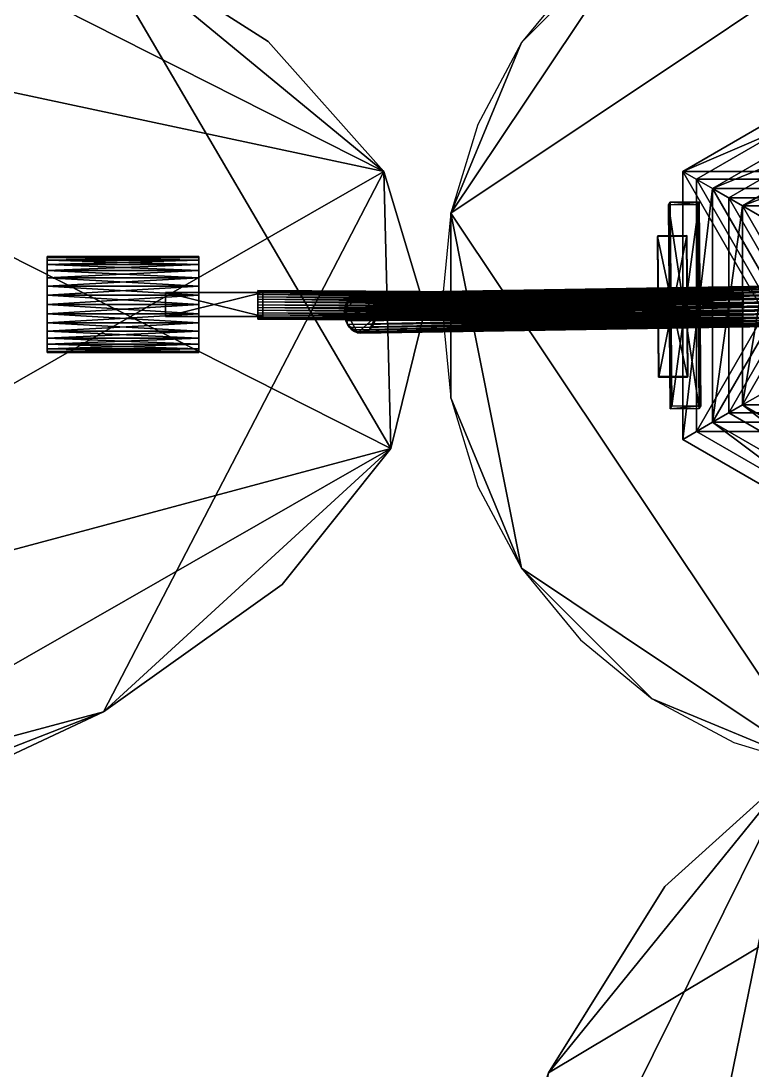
# Model space of a CAD drawing. Extents: x -2.81 to 2.84, y -2.77 to 2.75.
# Drawn here: x -0.567 to -0.103, y -0.486 to 0.18 of the extents above; entities that cross this region are included whole.
import ezdxf

# ---------------------------------------------------------------- set-up
doc = ezdxf.new("R2010")
doc.units = 0
doc.header["$MEASUREMENT"] = 0

msp = doc.modelspace()

# ---------------------------------------------------------------- linework, layer by layer
for points in [[(-1.792555, -0.481945, 10.429841), (-0.332294, -0.090681, 10.429841), (-1.327702, 0.413019, 10.429841)], [(-0.332294, -0.090681, 10.429841), (-0.527568, 0.242202, 10.429841), (-1.327702, 0.413019, 10.429841)], [(-1.815266, 0.40047, 10.379841), (-0.875522, 0.357443, 10.379841), (-0.336811, 0.084842, 10.379841)], [(-1.815266, 0.40047, 10.379841), (-0.336811, 0.084842, 10.379841), (-1.30499, -0.469396, 10.379841)], [(-0.875522, 0.357443, 10.379841), (-0.527568, 0.242202, 10.379841), (-0.336811, 0.084842, 10.379841)], [(0.058527, 0.294238, 11.383467), (-0.166671, 0.249443, 11.383467), (-0.294236, 0.058529, 11.383467)], [(0.058527, 0.294238, 11.383467), (-0.294236, 0.058529, 11.383467), (-0.058527, -0.294234, 11.383467)], [(-0.166671, 0.249443, 11.383467), (-0.249441, 0.166673, 11.383467), (-0.294236, 0.058529, 11.383467)], [(-0.166671, 0.249443, 11.383467), (-0.212132, 0.212134, 11.383467), (-0.249441, 0.166673, 11.383467)], [(-0.527568, 0.242202, 10.379841), (-0.410092, 0.167401, 10.379841), (-0.336811, 0.084842, 10.379841)], [(-0.336811, 0.084842, 10.429841), (-0.410092, 0.167401, 10.429841), (-0.527568, 0.242202, 10.429841)], [(-0.332294, -0.090681, 10.429841), (-0.336811, 0.084842, 10.429841), (-0.527568, 0.242202, 10.429841)], [(-0.410092, 0.167401, 10.379841), (-0.527568, 0.242202, 10.379841), (-0.527568, 0.242202, 10.429841)], [(-0.410092, 0.167401, 10.379841), (-0.527568, 0.242202, 10.429841), (-0.410092, 0.167401, 10.429841)], [(-0.336811, 0.084842, 10.379841), (-0.410092, 0.167401, 10.379841), (-0.410092, 0.167401, 10.429841)], [(-0.336811, 0.084842, 10.379841), (-0.410092, 0.167401, 10.429841), (-0.336811, 0.084842, 10.429841)], [(-0.249441, 0.166673, 11.383467), (-0.277164, 0.114807, 11.383467), (-0.294236, 0.058529, 11.383467)], [(-0.147224, 0.085, -0.71797), (0, 0.148125, 2.28203), (0, 0.17, -0.71797)], [(-0.147224, 0.085, -0.71797), (0, 0.17, -0.71797), (0.147224, 0.085, -0.71797)], [(0, 0.159975, 3.84203), (-0.138542, 0.079988, 3.84203), (-0.138542, -0.079988, 3.84203)], [(0, 0.159975, 3.84203), (-0.138542, -0.079988, 3.84203), (0.138542, -0.079988, 3.84203)], [(-0.138542, 0.079988, 3.72203), (-0.138542, 0.079988, 3.84203), (0, 0.159975, 3.84203)], [(-0.138542, 0.079988, 3.72203), (0, 0.159975, 3.84203), (0, 0.159975, 3.72203)], [(-0.138542, 0.079988, 3.72203), (0, 0.159975, 3.72203), (0.138542, 0.079988, 3.72203)], [(-0.147224, 0.085, -0.71797), (-0.12828, 0.074063, 2.28203), (0, 0.148125, 2.28203)], [(0, 0.148125, 2.28203), (-0.12828, 0.074063, 2.28203), (-0.12828, -0.074063, 2.28203)], [(0, 0.148125, 2.28203), (-0.12828, -0.074063, 2.28203), (0.12828, -0.074063, 2.28203)], [(-0.12828, 0.074062, 2.28203), (0, 0.12625, 5.28203), (0, 0.148125, 2.28203)], [(-0.12828, 0.074062, 2.28203), (0, 0.148125, 2.28203), (0.12828, 0.074062, 2.28203)], [(0, 0.136352, 6.84203), (-0.118083, 0.068177, 6.84203), (-0.118083, -0.068173, 6.84203)], [(0, 0.136352, 6.84203), (-0.118083, -0.068173, 6.84203), (0.118083, -0.068173, 6.84203)], [(-0.118083, 0.068177, 6.72203), (-0.118083, 0.068177, 6.84203), (0, 0.136352, 6.84203)], [(-0.118083, 0.068177, 6.72203), (0, 0.136352, 6.84203), (0, 0.136352, 6.72203)], [(-0.118083, 0.068177, 6.72203), (0, 0.136352, 6.72203), (0.118083, 0.068177, 6.72203)], [(-0.12828, 0.074062, 2.28203), (-0.109336, 0.063125, 5.28203), (0, 0.12625, 5.28203)], [(0, 0.12625, 5.28203), (-0.109336, 0.063125, 5.28203), (-0.109336, -0.063125, 5.28203)], [(0, 0.12625, 5.28203), (-0.109336, -0.063125, 5.28203), (0.109336, -0.063125, 5.28203)], [(-0.109336, 0.063125, 5.28203), (0, 0.104377, 8.28203), (0, 0.12625, 5.28203)], [(-0.109336, 0.063125, 5.28203), (0, 0.12625, 5.28203), (0.109336, 0.063125, 5.28203)], [(-0.109336, 0.063125, 5.28203), (-0.090391, 0.05219, 8.28203), (0, 0.104377, 8.28203)], [(-0.336811, 0.084842, 10.379841), (-0.514703, -0.257645, 10.379841), (-1.30499, -0.469396, 10.379841)], [(-0.336811, 0.084842, 10.379841), (-0.332294, -0.090681, 10.379841), (-0.514703, -0.257645, 10.379841)], [(-0.336811, 0.084842, 10.379841), (-0.310542, -0.002301, 10.379841), (-0.332294, -0.090681, 10.379841)], [(-0.332294, -0.090681, 10.429841), (-0.310542, -0.002301, 10.429841), (-0.336811, 0.084842, 10.429841)], [(-0.310542, -0.002301, 10.379841), (-0.336811, 0.084842, 10.379841), (-0.336811, 0.084842, 10.429841)], [(-0.310542, -0.002301, 10.379841), (-0.336811, 0.084842, 10.429841), (-0.310542, -0.002301, 10.429841)], [(-0.147224, -0.085, -0.71797), (-0.12828, 0.074063, 2.28203), (-0.147224, 0.085, -0.71797)], [(0, -0.17, -0.71797), (-0.147224, -0.085, -0.71797), (-0.147224, 0.085, -0.71797)], [(0.147224, 0.085, -0.71797), (0, -0.17, -0.71797), (-0.147224, 0.085, -0.71797)], [(-0.138542, -0.079988, 3.72203), (-0.138542, -0.079988, 3.84203), (-0.138542, 0.079988, 3.84203)], [(-0.138542, -0.079988, 3.72203), (-0.138542, 0.079988, 3.84203), (-0.138542, 0.079988, 3.72203)], [(0, -0.159975, 3.72203), (-0.138542, -0.079988, 3.72203), (-0.138542, 0.079988, 3.72203)], [(0.138542, 0.079988, 3.72203), (0, -0.159975, 3.72203), (-0.138542, 0.079988, 3.72203)], [(-0.147224, -0.085, -0.71797), (-0.12828, -0.074063, 2.28203), (-0.12828, 0.074063, 2.28203)], [(-0.12828, -0.074062, 2.28203), (-0.109336, 0.063125, 5.28203), (-0.12828, 0.074062, 2.28203)], [(0, -0.148125, 2.28203), (-0.12828, -0.074062, 2.28203), (-0.12828, 0.074062, 2.28203)], [(0.12828, 0.074062, 2.28203), (0, -0.148125, 2.28203), (-0.12828, 0.074062, 2.28203)], [(-0.118083, -0.068173, 6.72203), (-0.118083, -0.068173, 6.84203), (-0.118083, 0.068177, 6.84203)], [(-0.118083, -0.068173, 6.72203), (-0.118083, 0.068177, 6.84203), (-0.118083, 0.068177, 6.72203)], [(0, -0.136348, 6.72203), (-0.118083, -0.068173, 6.72203), (-0.118083, 0.068177, 6.72203)], [(0.118083, 0.068177, 6.72203), (0, -0.136348, 6.72203), (-0.118083, 0.068177, 6.72203)], [(-0.155201, -0.065503, 0.351532), (-0.155187, 0.065366, 0.501897), (-0.156172, 0.063766, 0.350175)], [(-0.155187, 0.065366, 0.501897), (-0.137779, 0.063903, 0.350054), (-0.156172, 0.063766, 0.350175)], [(-0.136808, -0.065366, 0.351411), (-0.156172, 0.063766, 0.350175), (-0.137779, 0.063903, 0.350054)], [(-0.136808, -0.065366, 0.351411), (-0.155201, -0.065503, 0.351532), (-0.156172, 0.063766, 0.350175)], [(-0.155201, -0.065503, 0.351532), (-0.154216, -0.063903, 0.503254), (-0.155187, 0.065366, 0.501897)], [(-0.154216, -0.063903, 0.503254), (-0.136794, 0.065503, 0.501776), (-0.155187, 0.065366, 0.501897)], [(-0.155187, 0.065366, 0.501897), (-0.136794, 0.065503, 0.501776), (-0.137779, 0.063903, 0.350054)], [(-0.154216, -0.063903, 0.503254), (-0.135823, -0.063766, 0.503133), (-0.136794, 0.065503, 0.501776)], [(-0.135823, -0.063766, 0.503133), (-0.137779, 0.063903, 0.350054), (-0.136794, 0.065503, 0.501776)], [(-0.135823, -0.063766, 0.503133), (-0.136808, -0.065366, 0.351411), (-0.137779, 0.063903, 0.350054)], [(-0.12828, -0.074062, 2.28203), (-0.109336, -0.063125, 5.28203), (-0.109336, 0.063125, 5.28203)], [(-0.109336, -0.063125, 5.28203), (-0.090391, 0.05219, 8.28203), (-0.109336, 0.063125, 5.28203)], [(0, -0.12625, 5.28203), (-0.109336, -0.063125, 5.28203), (-0.109336, 0.063125, 5.28203)], [(0.109336, 0.063125, 5.28203), (0, -0.12625, 5.28203), (-0.109336, 0.063125, 5.28203)], [(-0.294236, 0.058529, 11.383467), (-0.3, 0.000002, 11.383467), (-0.294236, -0.058525, 11.383467)], [(-0.294236, 0.058529, 11.383467), (-0.294236, -0.058525, 11.383467), (-0.249441, -0.166669, 11.383467)], [(-0.294236, 0.058529, 11.383467), (-0.249441, -0.166669, 11.383467), (-0.058527, -0.294234, 11.383467)], [(-0.109336, -0.063125, 5.28203), (-0.090391, -0.052186, 8.28203), (-0.090391, 0.05219, 8.28203)], [(-0.16262, -0.045574, 0.439683), (-0.163023, 0.044135, 0.47989), (-0.16329, 0.043701, 0.438746)], [(-0.163023, 0.044135, 0.47989), (-0.144898, 0.043838, 0.438625), (-0.16329, 0.043701, 0.438746)], [(-0.144227, -0.045438, 0.439562), (-0.16329, 0.043701, 0.438746), (-0.144898, 0.043838, 0.438625)], [(-0.144227, -0.045438, 0.439562), (-0.16262, -0.045574, 0.439683), (-0.16329, 0.043701, 0.438746)], [(-0.162352, -0.045141, 0.480827), (-0.144631, 0.044272, 0.479769), (-0.163023, 0.044135, 0.47989)], [(-0.163023, 0.044135, 0.47989), (-0.144631, 0.044272, 0.479769), (-0.144898, 0.043838, 0.438625)], [(-0.16262, -0.045574, 0.439683), (-0.162352, -0.045141, 0.480827), (-0.163023, 0.044135, 0.47989)], [(-0.162352, -0.045141, 0.480827), (-0.14396, -0.045004, 0.480706), (-0.144631, 0.044272, 0.479769)], [(-0.14396, -0.045004, 0.480706), (-0.144898, 0.043838, 0.438625), (-0.144631, 0.044272, 0.479769)], [(-0.14396, -0.045004, 0.480706), (-0.144227, -0.045438, 0.439562), (-0.144898, 0.043838, 0.438625)], [(-0.55031, 0.031008, 0.381018), (-0.454084, 0.031008, 0.381018), (-0.454084, 0.030424, 0.375348)], [(-0.55031, 0.031008, 0.381018), (-0.454084, 0.030424, 0.375348), (-0.55031, 0.030424, 0.375348)], [(-0.55031, 0.030424, 0.386688), (-0.454083, 0.030424, 0.386688), (-0.454084, 0.031008, 0.381018)], [(-0.55031, 0.030424, 0.386688), (-0.454084, 0.031008, 0.381018), (-0.55031, 0.031008, 0.381018)], [(-0.55031, 0.030424, 0.386688), (-0.55031, 0.031008, 0.381018), (-0.55031, 0.030424, 0.375348)], [(-0.55031, 0.030424, 0.375348), (-0.454084, 0.030424, 0.375348), (-0.454084, 0.028695, 0.369895)], [(-0.55031, 0.030424, 0.375348), (-0.454084, 0.028695, 0.369895), (-0.55031, 0.028695, 0.369896)], [(-0.55031, 0.028695, 0.39214), (-0.454083, 0.028695, 0.39214), (-0.454083, 0.030424, 0.386688)], [(-0.55031, 0.028695, 0.39214), (-0.454083, 0.030424, 0.386688), (-0.55031, 0.030424, 0.386688)], [(-0.55031, 0.030424, 0.375348), (-0.55031, 0.028695, 0.369896), (-0.55031, 0.025886, 0.364871)], [(-0.55031, 0.025886, 0.397165), (-0.55031, 0.028695, 0.39214), (-0.55031, 0.030424, 0.386688)], [(-0.55031, 0.030424, 0.386688), (-0.55031, 0.030424, 0.375348), (-0.55031, 0.025886, 0.364871)], [(-0.55031, 0.0175, 0.405184), (-0.55031, 0.025886, 0.397165), (-0.55031, 0.030424, 0.386688)], [(-0.55031, 0.030424, 0.386688), (-0.55031, 0.025886, 0.364871), (-0.55031, 0.006542, 0.352513)], [(-0.55031, -0.005317, 0.409524), (-0.55031, 0.0175, 0.405184), (-0.55031, 0.030424, 0.386688)], [(-0.55031, 0.030424, 0.386688), (-0.55031, 0.006542, 0.352513), (-0.55031, -0.029199, 0.375348)], [(-0.55031, -0.029199, 0.375348), (-0.55031, -0.005317, 0.409524), (-0.55031, 0.030424, 0.386688)], [(-0.55031, 0.028695, 0.369896), (-0.454084, 0.028695, 0.369895), (-0.454084, 0.025886, 0.364871)], [(-0.55031, 0.028695, 0.369896), (-0.454084, 0.025886, 0.364871), (-0.55031, 0.025886, 0.364871)], [(-0.55031, 0.025886, 0.397165), (-0.454083, 0.025886, 0.397165), (-0.454083, 0.028695, 0.39214)], [(-0.55031, 0.025886, 0.397165), (-0.454083, 0.028695, 0.39214), (-0.55031, 0.028695, 0.39214)], [(-0.454084, 0.028695, 0.369895), (-0.454084, 0.030424, 0.375348), (-0.454084, 0.031008, 0.381018)], [(-0.454084, 0.031008, 0.381018), (-0.454083, 0.030424, 0.386688), (-0.454083, 0.028695, 0.39214)], [(-0.454084, 0.028695, 0.369895), (-0.454084, 0.031008, 0.381018), (-0.454083, 0.028695, 0.39214)], [(-0.454084, 0.022106, 0.360466), (-0.454084, 0.025886, 0.364871), (-0.454084, 0.028695, 0.369895)], [(-0.454084, 0.012244, 0.354166), (-0.454084, 0.022106, 0.360466), (-0.454084, 0.028695, 0.369895)], [(-0.454084, 0.028695, 0.369895), (-0.454083, 0.028695, 0.39214), (-0.454083, 0.012244, 0.407869)], [(-0.454084, -0.01102, 0.354166), (-0.454084, 0.012244, 0.354166), (-0.454084, 0.028695, 0.369895)], [(-0.454084, 0.028695, 0.369895), (-0.454083, 0.012244, 0.407869), (-0.454083, -0.02747, 0.39214)], [(-0.454083, -0.02747, 0.39214), (-0.454084, -0.01102, 0.354166), (-0.454084, 0.028695, 0.369895)], [(-0.454083, 0.028695, 0.39214), (-0.454083, 0.025886, 0.397165), (-0.454083, 0.022106, 0.401569)], [(-0.454083, 0.028695, 0.39214), (-0.454083, 0.022106, 0.401569), (-0.454083, 0.012244, 0.407869)], [(-0.55031, 0.025886, 0.364871), (-0.454084, 0.025886, 0.364871), (-0.454084, 0.022106, 0.360466)], [(-0.55031, 0.025886, 0.364871), (-0.454084, 0.022106, 0.360466), (-0.55031, 0.022106, 0.360467)], [(-0.55031, 0.022106, 0.401569), (-0.454083, 0.022106, 0.401569), (-0.454083, 0.025886, 0.397165)], [(-0.55031, 0.022106, 0.401569), (-0.454083, 0.025886, 0.397165), (-0.55031, 0.025886, 0.397165)], [(-0.55031, 0.025886, 0.364871), (-0.55031, 0.022106, 0.360467), (-0.55031, 0.0175, 0.356852)], [(-0.55031, 0.0175, 0.405184), (-0.55031, 0.022106, 0.401569), (-0.55031, 0.025886, 0.397165)], [(-0.55031, 0.025886, 0.364871), (-0.55031, 0.0175, 0.356852), (-0.55031, 0.006542, 0.352513)], [(-0.55031, 0.022106, 0.360467), (-0.454084, 0.022106, 0.360466), (-0.454084, 0.0175, 0.356852)], [(-0.55031, 0.022106, 0.360467), (-0.454084, 0.0175, 0.356852), (-0.55031, 0.0175, 0.356852)], [(-0.55031, 0.0175, 0.405184), (-0.454083, 0.0175, 0.405183), (-0.454083, 0.022106, 0.401569)], [(-0.55031, 0.0175, 0.405184), (-0.454083, 0.022106, 0.401569), (-0.55031, 0.022106, 0.401569)], [(-0.454084, 0.012244, 0.354166), (-0.454084, 0.0175, 0.356852), (-0.454084, 0.022106, 0.360466)], [(-0.454083, 0.022106, 0.401569), (-0.454083, 0.0175, 0.405183), (-0.454083, 0.012244, 0.407869)], [(-0.55031, 0.0175, 0.356852), (-0.454084, 0.0175, 0.356852), (-0.454084, 0.012244, 0.354166)], [(-0.55031, 0.0175, 0.356852), (-0.454084, 0.012244, 0.354166), (-0.55031, 0.012244, 0.354166)], [(-0.55031, 0.012244, 0.40787), (-0.454083, 0.012244, 0.407869), (-0.454083, 0.0175, 0.405183)], [(-0.55031, 0.012244, 0.40787), (-0.454083, 0.0175, 0.405183), (-0.55031, 0.0175, 0.405184)], [(-0.55031, 0.0175, 0.356852), (-0.55031, 0.012244, 0.354166), (-0.55031, 0.006542, 0.352513)], [(-0.55031, 0.006542, 0.409524), (-0.55031, 0.012244, 0.40787), (-0.55031, 0.0175, 0.405184)], [(-0.55031, -0.005317, 0.409524), (-0.55031, 0.006542, 0.409524), (-0.55031, 0.0175, 0.405184)], [(-0.55031, 0.012244, 0.354166), (-0.454084, 0.012244, 0.354166), (-0.454084, 0.006542, 0.352512)], [(-0.55031, 0.012244, 0.354166), (-0.454084, 0.006542, 0.352512), (-0.55031, 0.006542, 0.352513)], [(-0.55031, 0.006542, 0.409524), (-0.454083, 0.006542, 0.409523), (-0.454083, 0.012244, 0.407869)], [(-0.55031, 0.006542, 0.409524), (-0.454083, 0.012244, 0.407869), (-0.55031, 0.012244, 0.40787)], [(-0.475253, -0.006987, 0.371935), (-0.475253, -0.006987, 0.3901), (-0.475253, 0.008211, 0.3901)], [(-0.475253, -0.006987, 0.371935), (-0.475253, 0.008211, 0.3901), (-0.475253, 0.008211, 0.371935)], [(-0.475253, 0.008211, 0.371935), (-0.475253, 0.008211, 0.3901), (-0.413668, 0.008211, 0.3901)], [(-0.475253, 0.008211, 0.371935), (-0.413668, 0.008211, 0.3901), (-0.413668, 0.008211, 0.371935)], [(-0.475253, 0.008211, 0.371935), (-0.413668, 0.008211, 0.371935), (-0.413668, -0.006987, 0.371935)], [(-0.475253, 0.008211, 0.371935), (-0.413668, -0.006987, 0.371935), (-0.475253, -0.006987, 0.371935)], [(-0.413668, 0.008211, 0.3901), (-0.475253, 0.008211, 0.3901), (-0.475253, -0.006987, 0.3901)], [(-0.413668, 0.008211, 0.3901), (-0.475253, -0.006987, 0.3901), (-0.413668, -0.006987, 0.3901)], [(-0.454084, 0.000612, 0.351954), (-0.454084, 0.006542, 0.352512), (-0.454084, 0.012244, 0.354166)], [(-0.454084, -0.01102, 0.354166), (-0.454084, 0.000612, 0.351954), (-0.454084, 0.012244, 0.354166)], [(-0.454083, 0.012244, 0.407869), (-0.454083, 0.006542, 0.409523), (-0.454083, 0.000612, 0.410082)], [(-0.454083, 0.012244, 0.407869), (-0.454083, 0.000612, 0.410082), (-0.454083, -0.01102, 0.407869)], [(-0.454083, 0.012244, 0.407869), (-0.454083, -0.01102, 0.407869), (-0.454083, -0.02747, 0.39214)], [(-0.416718, -0.003108, 0.389581), (-0.416671, 0.003892, 0.389581), (-0.416639, 0.008842, 0.38407)], [(-0.416718, -0.003108, 0.389581), (-0.416639, 0.008842, 0.38407), (-0.416671, 0.003892, 0.370765)], [(-0.416671, 0.003892, 0.389581), (-0.416652, 0.00686, 0.387374), (-0.416639, 0.008842, 0.38407)], [(-0.416639, 0.008842, 0.376276), (-0.416652, 0.00686, 0.372972), (-0.416671, 0.003892, 0.370765)], [(-0.416639, 0.008842, 0.38407), (-0.416639, 0.008842, 0.376276), (-0.416671, 0.003892, 0.370765)], [(-0.416671, 0.003892, 0.389581), (-0.416661, 0.005474, 0.38864), (-0.416652, 0.00686, 0.387374)], [(-0.416652, 0.00686, 0.372972), (-0.416661, 0.005474, 0.371706), (-0.416671, 0.003892, 0.370765)], [(-0.10899, 0.003441, 0.371707), (-0.416661, 0.005474, 0.371706), (-0.416652, 0.00686, 0.372972)], [(-0.108981, 0.004827, 0.387375), (-0.416652, 0.00686, 0.387374), (-0.416661, 0.005474, 0.38864)], [(-0.416652, 0.00686, 0.387374), (-0.416644, 0.007997, 0.38583), (-0.416639, 0.008842, 0.38407)], [(-0.416639, 0.008842, 0.376276), (-0.416644, 0.007997, 0.374516), (-0.416652, 0.00686, 0.372972)], [(-0.108981, 0.004827, 0.372974), (-0.416652, 0.00686, 0.372972), (-0.416644, 0.007997, 0.374516)], [(-0.108974, 0.005964, 0.385832), (-0.416644, 0.007997, 0.38583), (-0.416652, 0.00686, 0.387374)], [(-0.10899, 0.003441, 0.371707), (-0.416652, 0.00686, 0.372972), (-0.108981, 0.004827, 0.372974)], [(-0.108974, 0.005964, 0.385832), (-0.416652, 0.00686, 0.387374), (-0.108981, 0.004827, 0.387375)], [(-0.108974, 0.005964, 0.374517), (-0.416644, 0.007997, 0.374516), (-0.416639, 0.008842, 0.376276)], [(-0.108968, 0.006809, 0.384071), (-0.416639, 0.008842, 0.38407), (-0.416644, 0.007997, 0.38583)], [(-0.108981, 0.004827, 0.372974), (-0.416644, 0.007997, 0.374516), (-0.108974, 0.005964, 0.374517)], [(-0.108968, 0.006809, 0.384071), (-0.416644, 0.007997, 0.38583), (-0.108974, 0.005964, 0.385832)], [(-0.416639, 0.008842, 0.38407), (-0.416635, 0.009363, 0.38216), (-0.416634, 0.009538, 0.380173)], [(-0.416634, 0.009538, 0.380173), (-0.416635, 0.009363, 0.378186), (-0.416639, 0.008842, 0.376276)], [(-0.416639, 0.008842, 0.38407), (-0.416634, 0.009538, 0.380173), (-0.416639, 0.008842, 0.376276)], [(-0.108968, 0.006809, 0.376277), (-0.416639, 0.008842, 0.376276), (-0.416635, 0.009363, 0.378186)], [(-0.108965, 0.00733, 0.382161), (-0.416635, 0.009363, 0.38216), (-0.416639, 0.008842, 0.38407)], [(-0.108974, 0.005964, 0.374517), (-0.416639, 0.008842, 0.376276), (-0.108968, 0.006809, 0.376277)], [(-0.108965, 0.00733, 0.382161), (-0.416639, 0.008842, 0.38407), (-0.108968, 0.006809, 0.384071)], [(-0.108965, 0.00733, 0.378187), (-0.416635, 0.009363, 0.378186), (-0.416634, 0.009538, 0.380173)], [(-0.108963, 0.007505, 0.380174), (-0.416634, 0.009538, 0.380173), (-0.416635, 0.009363, 0.38216)], [(-0.108968, 0.006809, 0.376277), (-0.416635, 0.009363, 0.378186), (-0.108965, 0.00733, 0.378187)], [(-0.108963, 0.007505, 0.380174), (-0.416635, 0.009363, 0.38216), (-0.108965, 0.00733, 0.382161)], [(-0.108965, 0.00733, 0.378187), (-0.416634, 0.009538, 0.380173), (-0.108963, 0.007505, 0.380174)], [(-0.413668, 0.008211, 0.371935), (-0.413668, 0.008211, 0.3901), (-0.413668, -0.006987, 0.3901)], [(-0.413668, 0.008211, 0.371935), (-0.413668, -0.006987, 0.3901), (-0.413668, -0.006987, 0.371935)], [(-0.350042, 0.007855, 10.404552), (-0.357531, 0.005752, 10.397467), (-0.361624, -0.002496, 10.393487)], [(-0.341842, -0.006979, 10.41205), (-0.350042, 0.007855, 10.404552), (-0.361624, -0.002496, 10.393487)], [(-0.359018, 0.004122, 10.396042), (-0.048444, 0.007171, 10.063836), (-0.360224, 0.002152, 10.394876)], [(-0.360224, 0.002152, 10.394876), (-0.048444, 0.007171, 10.063836), (-0.049324, 0.004936, 10.062973)], [(-0.357531, 0.005752, 10.397467), (-0.047237, 0.009141, 10.065002), (-0.359018, 0.004122, 10.396042)], [(-0.359018, 0.004122, 10.396042), (-0.047237, 0.009141, 10.065002), (-0.048444, 0.007171, 10.063836)], [(-0.355822, 0.006978, 10.399095), (-0.045751, 0.01077, 10.066426), (-0.357531, 0.005752, 10.397467)], [(-0.357531, 0.005752, 10.397467), (-0.045751, 0.01077, 10.066426), (-0.047237, 0.009141, 10.065002)], [(-0.350042, 0.007855, 10.404552), (-0.353956, 0.007754, 10.400865), (-0.357531, 0.005752, 10.397467)], [(-0.353956, 0.007754, 10.400865), (-0.355822, 0.006978, 10.399095), (-0.357531, 0.005752, 10.397467)], [(-0.353956, 0.007754, 10.400865), (-0.044042, 0.011997, 10.068055), (-0.355822, 0.006978, 10.399095)], [(-0.355822, 0.006978, 10.399095), (-0.044042, 0.011997, 10.068055), (-0.045751, 0.01077, 10.066426)], [(-0.352004, 0.00805, 10.402707), (-0.042176, 0.012773, 10.069824), (-0.353956, 0.007754, 10.400865)], [(-0.353956, 0.007754, 10.400865), (-0.042176, 0.012773, 10.069824), (-0.044042, 0.011997, 10.068055)], [(-0.350042, 0.007855, 10.404552), (-0.352004, 0.00805, 10.402707), (-0.353956, 0.007754, 10.400865)], [(-0.350042, 0.007855, 10.404552), (-0.040224, 0.013069, 10.071667), (-0.352004, 0.00805, 10.402707)], [(-0.352004, 0.00805, 10.402707), (-0.040224, 0.013069, 10.071667), (-0.042176, 0.012773, 10.069824)], [(-0.350042, 0.007855, 10.404552), (-0.038262, 0.012873, 10.073512), (-0.040224, 0.013069, 10.071667)], [(-0.348145, 0.007175, 10.406328), (-0.038262, 0.012873, 10.073512), (-0.350042, 0.007855, 10.404552)], [(-0.346386, 0.006038, 10.407968), (-0.348145, 0.007175, 10.406328), (-0.350042, 0.007855, 10.404552)], [(-0.343543, 0.002581, 10.410593), (-0.346386, 0.006038, 10.407968), (-0.350042, 0.007855, 10.404552)], [(-0.341842, -0.006979, 10.41205), (-0.343543, 0.002581, 10.410593), (-0.350042, 0.007855, 10.404552)], [(-0.348145, 0.007175, 10.406328), (-0.036365, 0.012194, 10.075289), (-0.038262, 0.012873, 10.073512)], [(-0.346386, 0.006038, 10.407968), (-0.036365, 0.012194, 10.075289), (-0.348145, 0.007175, 10.406328)], [(-0.346386, 0.006038, 10.407968), (-0.034606, 0.011057, 10.076928), (-0.036365, 0.012194, 10.075289)], [(-0.344832, 0.004487, 10.409408), (-0.034606, 0.011057, 10.076928), (-0.346386, 0.006038, 10.407968)], [(-0.344832, 0.004487, 10.409408), (-0.033052, 0.009506, 10.078368), (-0.034606, 0.011057, 10.076928)], [(-0.343543, 0.002581, 10.410593), (-0.033052, 0.009506, 10.078368), (-0.344832, 0.004487, 10.409408)], [(-0.343543, 0.002581, 10.410593), (-0.031763, 0.0076, 10.079553), (-0.033052, 0.009506, 10.078368)], [(-0.342569, 0.000395, 10.411476), (-0.031763, 0.0076, 10.079553), (-0.343543, 0.002581, 10.410593)], [(-0.342569, 0.000395, 10.411476), (-0.030789, 0.005413, 10.080437), (-0.031763, 0.0076, 10.079553)], [(-0.109036, -0.003425, 0.370187), (-0.10899, 0.003441, 0.371707), (-0.108965, 0.00733, 0.378187)], [(-0.109036, -0.003425, 0.370187), (-0.108965, 0.00733, 0.378187), (-0.109012, 0.000144, 0.390162)], [(-0.108965, 0.00733, 0.378187), (-0.108974, 0.005964, 0.385832), (-0.109012, 0.000144, 0.390162)], [(-0.10899, 0.003441, 0.371707), (-0.108974, 0.005964, 0.374517), (-0.108965, 0.00733, 0.378187)], [(-0.108974, 0.005964, 0.374517), (-0.108968, 0.006809, 0.376277), (-0.108965, 0.00733, 0.378187)], [(-0.108965, 0.00733, 0.382161), (-0.108968, 0.006809, 0.384071), (-0.108974, 0.005964, 0.385832)], [(-0.108965, 0.00733, 0.378187), (-0.108965, 0.00733, 0.382161), (-0.108974, 0.005964, 0.385832)], [(-0.108965, 0.00733, 0.378187), (-0.108963, 0.007505, 0.380174), (-0.108965, 0.00733, 0.382161)], [(-0.55031, 0.006542, 0.352513), (-0.454084, 0.006542, 0.352512), (-0.454084, 0.000612, 0.351954)], [(-0.55031, 0.006542, 0.352513), (-0.454084, 0.000612, 0.351954), (-0.55031, 0.000612, 0.351954)], [(-0.55031, 0.000612, 0.410082), (-0.454083, 0.000612, 0.410082), (-0.454083, 0.006542, 0.409523)], [(-0.55031, 0.000612, 0.410082), (-0.454083, 0.006542, 0.409523), (-0.55031, 0.006542, 0.409524)], [(-0.55031, 0.006542, 0.352513), (-0.55031, 0.000612, 0.351954), (-0.55031, -0.005317, 0.352513)], [(-0.55031, -0.005317, 0.409524), (-0.55031, 0.000612, 0.410082), (-0.55031, 0.006542, 0.409524)], [(-0.55031, 0.006542, 0.352513), (-0.55031, -0.005317, 0.352513), (-0.55031, -0.016275, 0.356852)], [(-0.55031, 0.006542, 0.352513), (-0.55031, -0.016275, 0.356852), (-0.55031, -0.029199, 0.375348)], [(-0.55031, 0.000612, 0.351954), (-0.454084, 0.000612, 0.351954), (-0.454084, -0.005317, 0.352512)], [(-0.55031, 0.000612, 0.351954), (-0.454084, -0.005317, 0.352512), (-0.55031, -0.005317, 0.352513)], [(-0.55031, -0.005317, 0.409524), (-0.454083, -0.005317, 0.409523), (-0.454083, 0.000612, 0.410082)], [(-0.55031, -0.005317, 0.409524), (-0.454083, 0.000612, 0.410082), (-0.55031, 0.000612, 0.410082)], [(-0.454084, -0.01102, 0.354166), (-0.454084, -0.005317, 0.352512), (-0.454084, 0.000612, 0.351954)], [(-0.454083, 0.000612, 0.410082), (-0.454083, -0.005317, 0.409523), (-0.454083, -0.01102, 0.407869)], [(-0.416671, 0.003892, 0.370765), (-0.416718, -0.003108, 0.370765), (-0.41675, -0.008057, 0.376276)], [(-0.416671, 0.003892, 0.370765), (-0.41675, -0.008057, 0.376276), (-0.416718, -0.003108, 0.389581)], [(-0.416718, -0.003108, 0.389581), (-0.416695, 0.000392, 0.390356), (-0.416671, 0.003892, 0.389581)], [(-0.416671, 0.003892, 0.370765), (-0.416695, 0.000392, 0.36999), (-0.416718, -0.003108, 0.370765)], [(-0.416718, -0.003108, 0.389581), (-0.416706, -0.001392, 0.39016), (-0.416695, 0.000392, 0.390356)], [(-0.416695, 0.000392, 0.36999), (-0.416706, -0.001392, 0.370186), (-0.416718, -0.003108, 0.370765)], [(-0.109024, -0.001641, 0.390357), (-0.416695, 0.000392, 0.390356), (-0.416706, -0.001392, 0.39016)], [(-0.109036, -0.003425, 0.370187), (-0.416706, -0.001392, 0.370186), (-0.416695, 0.000392, 0.36999)], [(-0.416695, 0.000392, 0.390356), (-0.416683, 0.002177, 0.39016), (-0.416671, 0.003892, 0.389581)], [(-0.416671, 0.003892, 0.370765), (-0.416683, 0.002177, 0.370186), (-0.416695, 0.000392, 0.36999)], [(-0.109024, -0.001641, 0.369991), (-0.416695, 0.000392, 0.36999), (-0.416683, 0.002177, 0.370186)], [(-0.109012, 0.000144, 0.390162), (-0.416683, 0.002177, 0.39016), (-0.416695, 0.000392, 0.390356)], [(-0.109036, -0.003425, 0.370187), (-0.416695, 0.000392, 0.36999), (-0.109024, -0.001641, 0.369991)], [(-0.109012, 0.000144, 0.390162), (-0.416695, 0.000392, 0.390356), (-0.109024, -0.001641, 0.390357)], [(-0.109012, 0.000144, 0.370187), (-0.416683, 0.002177, 0.370186), (-0.416671, 0.003892, 0.370765)], [(-0.109001, 0.001859, 0.389582), (-0.416671, 0.003892, 0.389581), (-0.416683, 0.002177, 0.39016)], [(-0.109024, -0.001641, 0.369991), (-0.416683, 0.002177, 0.370186), (-0.109012, 0.000144, 0.370187)], [(-0.109001, 0.001859, 0.389582), (-0.416683, 0.002177, 0.39016), (-0.109012, 0.000144, 0.390162)], [(-0.109001, 0.001859, 0.370766), (-0.416671, 0.003892, 0.370765), (-0.416661, 0.005474, 0.371706)], [(-0.10899, 0.003441, 0.388641), (-0.416661, 0.005474, 0.38864), (-0.416671, 0.003892, 0.389581)], [(-0.109012, 0.000144, 0.370187), (-0.416671, 0.003892, 0.370765), (-0.109001, 0.001859, 0.370766)], [(-0.10899, 0.003441, 0.388641), (-0.416671, 0.003892, 0.389581), (-0.109001, 0.001859, 0.389582)], [(-0.109001, 0.001859, 0.370766), (-0.416661, 0.005474, 0.371706), (-0.10899, 0.003441, 0.371707)], [(-0.108981, 0.004827, 0.387375), (-0.416661, 0.005474, 0.38864), (-0.10899, 0.003441, 0.388641)], [(-0.361624, -0.002496, 10.393487), (-0.049984, 0.000023, 10.062277), (-0.361764, -0.004996, 10.393317)], [(-0.361764, -0.004996, 10.393317), (-0.049984, 0.000023, 10.062277), (-0.049738, -0.002467, 10.062471)], [(-0.357531, 0.005752, 10.397467), (-0.360224, 0.002152, 10.394876), (-0.361624, -0.002496, 10.393487)], [(-0.361104, -0.000083, 10.394013), (-0.049844, 0.002523, 10.062447), (-0.361624, -0.002496, 10.393487)], [(-0.361624, -0.002496, 10.393487), (-0.049844, 0.002523, 10.062447), (-0.049984, 0.000023, 10.062277)], [(-0.360224, 0.002152, 10.394876), (-0.361104, -0.000083, 10.394013), (-0.361624, -0.002496, 10.393487)], [(-0.360224, 0.002152, 10.394876), (-0.049324, 0.004936, 10.062973), (-0.361104, -0.000083, 10.394013)], [(-0.361104, -0.000083, 10.394013), (-0.049324, 0.004936, 10.062973), (-0.049844, 0.002523, 10.062447)], [(-0.357531, 0.005752, 10.397467), (-0.359018, 0.004122, 10.396042), (-0.360224, 0.002152, 10.394876)], [(-0.343543, 0.002581, 10.410593), (-0.344832, 0.004487, 10.409408), (-0.346386, 0.006038, 10.407968)], [(-0.341948, -0.00199, 10.412026), (-0.342569, 0.000395, 10.411476), (-0.343543, 0.002581, 10.410593)], [(-0.341842, -0.006979, 10.41205), (-0.341948, -0.00199, 10.412026), (-0.343543, 0.002581, 10.410593)], [(-0.341948, -0.00199, 10.412026), (-0.030789, 0.005413, 10.080437), (-0.342569, 0.000395, 10.411476)], [(-0.341948, -0.00199, 10.412026), (-0.030168, 0.003029, 10.080986), (-0.030789, 0.005413, 10.080437)], [(-0.341702, -0.004479, 10.41222), (-0.030168, 0.003029, 10.080986), (-0.341948, -0.00199, 10.412026)], [(-0.341842, -0.006979, 10.41205), (-0.030062, -0.001961, 10.08101), (-0.029922, 0.000539, 10.08118)], [(-0.341842, -0.006979, 10.41205), (-0.029922, 0.000539, 10.08118), (-0.341702, -0.004479, 10.41222)], [(-0.341702, -0.004479, 10.41222), (-0.029922, 0.000539, 10.08118), (-0.030168, 0.003029, 10.080986)], [(-0.109012, 0.000144, 0.390162), (-0.109058, -0.006722, 0.388641), (-0.109083, -0.010611, 0.382161)], [(-0.109012, 0.000144, 0.390162), (-0.109083, -0.010611, 0.382161), (-0.109036, -0.003425, 0.370187)], [(-0.109012, 0.000144, 0.390162), (-0.109036, -0.003425, 0.390162), (-0.109058, -0.006722, 0.388641)], [(-0.109036, -0.003425, 0.370187), (-0.109012, 0.000144, 0.370187), (-0.10899, 0.003441, 0.371707)], [(-0.109012, 0.000144, 0.390162), (-0.109024, -0.001641, 0.390357), (-0.109036, -0.003425, 0.390162)], [(-0.109036, -0.003425, 0.370187), (-0.109024, -0.001641, 0.369991), (-0.109012, 0.000144, 0.370187)], [(-0.108974, 0.005964, 0.385832), (-0.10899, 0.003441, 0.388641), (-0.109012, 0.000144, 0.390162)], [(-0.109012, 0.000144, 0.370187), (-0.109001, 0.001859, 0.370766), (-0.10899, 0.003441, 0.371707)], [(-0.10899, 0.003441, 0.388641), (-0.109001, 0.001859, 0.389582), (-0.109012, 0.000144, 0.390162)], [(-0.10899, 0.003441, 0.371707), (-0.108981, 0.004827, 0.372974), (-0.108974, 0.005964, 0.374517)], [(-0.108974, 0.005964, 0.385832), (-0.108981, 0.004827, 0.387375), (-0.10899, 0.003441, 0.388641)], [(-0.55031, -0.005317, 0.352513), (-0.454084, -0.005317, 0.352512), (-0.454084, -0.01102, 0.354166)], [(-0.55031, -0.005317, 0.352513), (-0.454084, -0.01102, 0.354166), (-0.55031, -0.01102, 0.354166)], [(-0.55031, -0.01102, 0.40787), (-0.454083, -0.01102, 0.407869), (-0.454083, -0.005317, 0.409523)], [(-0.55031, -0.01102, 0.40787), (-0.454083, -0.005317, 0.409523), (-0.55031, -0.005317, 0.409524)], [(-0.55031, -0.005317, 0.352513), (-0.55031, -0.01102, 0.354166), (-0.55031, -0.016275, 0.356852)], [(-0.55031, -0.016275, 0.405184), (-0.55031, -0.01102, 0.40787), (-0.55031, -0.005317, 0.409524)], [(-0.55031, -0.024661, 0.397165), (-0.55031, -0.016275, 0.405184), (-0.55031, -0.005317, 0.409524)], [(-0.55031, -0.029199, 0.375348), (-0.55031, -0.024661, 0.397165), (-0.55031, -0.005317, 0.409524)], [(-0.416718, -0.003108, 0.370765), (-0.416737, -0.006075, 0.372972), (-0.41675, -0.008057, 0.376276)], [(-0.41675, -0.008057, 0.38407), (-0.416737, -0.006075, 0.387374), (-0.416718, -0.003108, 0.389581)], [(-0.41675, -0.008057, 0.376276), (-0.41675, -0.008057, 0.38407), (-0.416718, -0.003108, 0.389581)], [(-0.416737, -0.006075, 0.372972), (-0.416745, -0.007212, 0.374516), (-0.41675, -0.008057, 0.376276)], [(-0.41675, -0.008057, 0.38407), (-0.416745, -0.007212, 0.38583), (-0.416737, -0.006075, 0.387374)], [(-0.109067, -0.008108, 0.387375), (-0.416737, -0.006075, 0.387374), (-0.416745, -0.007212, 0.38583)], [(-0.109074, -0.009245, 0.374517), (-0.416745, -0.007212, 0.374516), (-0.416737, -0.006075, 0.372972)], [(-0.416718, -0.003108, 0.370765), (-0.416728, -0.004689, 0.371706), (-0.416737, -0.006075, 0.372972)], [(-0.416737, -0.006075, 0.387374), (-0.416728, -0.004689, 0.38864), (-0.416718, -0.003108, 0.389581)], [(-0.109058, -0.006722, 0.388641), (-0.416728, -0.004689, 0.38864), (-0.416737, -0.006075, 0.387374)], [(-0.109067, -0.008108, 0.372974), (-0.416737, -0.006075, 0.372972), (-0.416728, -0.004689, 0.371706)], [(-0.109058, -0.006722, 0.388641), (-0.416737, -0.006075, 0.387374), (-0.109067, -0.008108, 0.387375)], [(-0.109074, -0.009245, 0.374517), (-0.416737, -0.006075, 0.372972), (-0.109067, -0.008108, 0.372974)], [(-0.109047, -0.005141, 0.389582), (-0.416718, -0.003108, 0.389581), (-0.416728, -0.004689, 0.38864)], [(-0.109057, -0.006722, 0.371707), (-0.416728, -0.004689, 0.371706), (-0.416718, -0.003108, 0.370765)], [(-0.109047, -0.005141, 0.389582), (-0.416728, -0.004689, 0.38864), (-0.109058, -0.006722, 0.388641)], [(-0.109067, -0.008108, 0.372974), (-0.416728, -0.004689, 0.371706), (-0.109057, -0.006722, 0.371707)], [(-0.109036, -0.003425, 0.390162), (-0.416706, -0.001392, 0.39016), (-0.416718, -0.003108, 0.389581)], [(-0.109047, -0.005141, 0.370766), (-0.416718, -0.003108, 0.370765), (-0.416706, -0.001392, 0.370186)], [(-0.109036, -0.003425, 0.390162), (-0.416718, -0.003108, 0.389581), (-0.109047, -0.005141, 0.389582)], [(-0.109057, -0.006722, 0.371707), (-0.416718, -0.003108, 0.370765), (-0.109047, -0.005141, 0.370766)], [(-0.109024, -0.001641, 0.390357), (-0.416706, -0.001392, 0.39016), (-0.109036, -0.003425, 0.390162)], [(-0.109047, -0.005141, 0.370766), (-0.416706, -0.001392, 0.370186), (-0.109036, -0.003425, 0.370187)], [(-0.361764, -0.004996, 10.393317), (-0.049738, -0.002467, 10.062471), (-0.361518, -0.007486, 10.393511)], [(-0.361624, -0.002496, 10.393487), (-0.361764, -0.004996, 10.393317), (-0.361518, -0.007486, 10.393511)], [(-0.361624, -0.002496, 10.393487), (-0.361518, -0.007486, 10.393511), (-0.359923, -0.012057, 10.394944)], [(-0.361624, -0.002496, 10.393487), (-0.359923, -0.012057, 10.394944), (-0.353424, -0.01733, 10.400985)], [(-0.361624, -0.002496, 10.393487), (-0.353424, -0.01733, 10.400985), (-0.341842, -0.006979, 10.41205)], [(-0.361518, -0.007486, 10.393511), (-0.049738, -0.002467, 10.062471), (-0.049116, -0.004851, 10.063021)], [(-0.361518, -0.007486, 10.393511), (-0.049116, -0.004851, 10.063021), (-0.360897, -0.00987, 10.39406)], [(-0.360897, -0.00987, 10.39406), (-0.049116, -0.004851, 10.063021), (-0.048143, -0.007038, 10.063904)], [(-0.344448, -0.013597, 10.409494), (-0.032668, -0.008579, 10.078455), (-0.031462, -0.006609, 10.079621)], [(-0.344448, -0.013597, 10.409494), (-0.031462, -0.006609, 10.079621), (-0.343242, -0.011628, 10.410661)], [(-0.343242, -0.011628, 10.410661), (-0.031462, -0.006609, 10.079621), (-0.030582, -0.004374, 10.080483)], [(-0.343242, -0.011628, 10.410661), (-0.030582, -0.004374, 10.080483), (-0.342362, -0.009393, 10.411524)], [(-0.342362, -0.009393, 10.411524), (-0.030582, -0.004374, 10.080483), (-0.030062, -0.001961, 10.08101)], [(-0.342362, -0.009393, 10.411524), (-0.030062, -0.001961, 10.08101), (-0.341842, -0.006979, 10.41205)], [(-0.341842, -0.006979, 10.41205), (-0.341702, -0.004479, 10.41222), (-0.341948, -0.00199, 10.412026)], [(-0.332294, -0.090681, 10.379841), (-0.310542, -0.002301, 10.379841), (-0.310542, -0.002301, 10.429841)], [(-0.332294, -0.090681, 10.379841), (-0.310542, -0.002301, 10.429841), (-0.332294, -0.090681, 10.429841)], [(-0.109083, -0.010611, 0.382161), (-0.109074, -0.009245, 0.374517), (-0.109036, -0.003425, 0.370187)], [(-0.109074, -0.009245, 0.374517), (-0.109057, -0.006722, 0.371707), (-0.109036, -0.003425, 0.370187)], [(-0.109036, -0.003425, 0.390162), (-0.109047, -0.005141, 0.389582), (-0.109058, -0.006722, 0.388641)], [(-0.109057, -0.006722, 0.371707), (-0.109047, -0.005141, 0.370766), (-0.109036, -0.003425, 0.370187)], [(-0.55031, -0.01102, 0.354166), (-0.454084, -0.01102, 0.354166), (-0.454084, -0.016275, 0.356852)], [(-0.55031, -0.01102, 0.354166), (-0.454084, -0.016275, 0.356852), (-0.55031, -0.016275, 0.356852)], [(-0.55031, -0.016275, 0.405184), (-0.454083, -0.016275, 0.405183), (-0.454083, -0.01102, 0.407869)], [(-0.55031, -0.016275, 0.405184), (-0.454083, -0.01102, 0.407869), (-0.55031, -0.01102, 0.40787)], [(-0.413668, -0.006987, 0.371935), (-0.413668, -0.006987, 0.3901), (-0.475253, -0.006987, 0.3901)], [(-0.413668, -0.006987, 0.371935), (-0.475253, -0.006987, 0.3901), (-0.475253, -0.006987, 0.371935)], [(-0.454084, -0.020881, 0.360466), (-0.454084, -0.016275, 0.356852), (-0.454084, -0.01102, 0.354166)], [(-0.454084, -0.02747, 0.369895), (-0.454084, -0.020881, 0.360466), (-0.454084, -0.01102, 0.354166)], [(-0.454083, -0.02747, 0.39214), (-0.454084, -0.02747, 0.369895), (-0.454084, -0.01102, 0.354166)], [(-0.454083, -0.01102, 0.407869), (-0.454083, -0.016275, 0.405183), (-0.454083, -0.020881, 0.401569)], [(-0.454083, -0.01102, 0.407869), (-0.454083, -0.020881, 0.401569), (-0.454083, -0.02747, 0.39214)], [(-0.41675, -0.008057, 0.376276), (-0.416754, -0.008578, 0.378186), (-0.416755, -0.008754, 0.380173)], [(-0.416755, -0.008754, 0.380173), (-0.416754, -0.008578, 0.38216), (-0.41675, -0.008057, 0.38407)], [(-0.41675, -0.008057, 0.376276), (-0.416755, -0.008754, 0.380173), (-0.41675, -0.008057, 0.38407)], [(-0.109083, -0.010611, 0.382161), (-0.416754, -0.008578, 0.38216), (-0.416755, -0.008754, 0.380173)], [(-0.109084, -0.010787, 0.380174), (-0.416755, -0.008754, 0.380173), (-0.416754, -0.008578, 0.378186)], [(-0.109083, -0.010611, 0.382161), (-0.416755, -0.008754, 0.380173), (-0.109084, -0.010787, 0.380174)], [(-0.10908, -0.01009, 0.384071), (-0.41675, -0.008057, 0.38407), (-0.416754, -0.008578, 0.38216)], [(-0.109083, -0.010611, 0.378187), (-0.416754, -0.008578, 0.378186), (-0.41675, -0.008057, 0.376276)], [(-0.10908, -0.01009, 0.384071), (-0.416754, -0.008578, 0.38216), (-0.109083, -0.010611, 0.382161)], [(-0.109084, -0.010787, 0.380174), (-0.416754, -0.008578, 0.378186), (-0.109083, -0.010611, 0.378187)], [(-0.109074, -0.009245, 0.385832), (-0.416745, -0.007212, 0.38583), (-0.41675, -0.008057, 0.38407)], [(-0.10908, -0.01009, 0.376277), (-0.41675, -0.008057, 0.376276), (-0.416745, -0.007212, 0.374516)], [(-0.109074, -0.009245, 0.385832), (-0.41675, -0.008057, 0.38407), (-0.10908, -0.01009, 0.384071)], [(-0.109083, -0.010611, 0.378187), (-0.41675, -0.008057, 0.376276), (-0.10908, -0.01009, 0.376277)], [(-0.109067, -0.008108, 0.387375), (-0.416745, -0.007212, 0.38583), (-0.109074, -0.009245, 0.385832)], [(-0.10908, -0.01009, 0.376277), (-0.416745, -0.007212, 0.374516), (-0.109074, -0.009245, 0.374517)], [(-0.361518, -0.007486, 10.393511), (-0.360897, -0.00987, 10.39406), (-0.359923, -0.012057, 10.394944)], [(-0.360897, -0.00987, 10.39406), (-0.048143, -0.007038, 10.063904), (-0.359923, -0.012057, 10.394944)], [(-0.359923, -0.012057, 10.394944), (-0.048143, -0.007038, 10.063904), (-0.046854, -0.008944, 10.065089)], [(-0.359923, -0.012057, 10.394944), (-0.046854, -0.008944, 10.065089), (-0.358634, -0.013963, 10.396129)], [(-0.359923, -0.012057, 10.394944), (-0.358634, -0.013963, 10.396129), (-0.35708, -0.015514, 10.397569)], [(-0.359923, -0.012057, 10.394944), (-0.35708, -0.015514, 10.397569), (-0.353424, -0.01733, 10.400985)], [(-0.358634, -0.013963, 10.396129), (-0.046854, -0.008944, 10.065089), (-0.0453, -0.010495, 10.066529)], [(-0.358634, -0.013963, 10.396129), (-0.0453, -0.010495, 10.066529), (-0.35708, -0.015514, 10.397569)], [(-0.35708, -0.015514, 10.397569), (-0.0453, -0.010495, 10.066529), (-0.043541, -0.011632, 10.068169)], [(-0.35708, -0.015514, 10.397569), (-0.043541, -0.011632, 10.068169), (-0.355321, -0.016651, 10.399208)], [(-0.355321, -0.016651, 10.399208), (-0.043541, -0.011632, 10.068169), (-0.041644, -0.012311, 10.069945)], [(-0.355321, -0.016651, 10.399208), (-0.041644, -0.012311, 10.069945), (-0.353424, -0.01733, 10.400985)], [(-0.353424, -0.01733, 10.400985), (-0.345935, -0.015227, 10.408071), (-0.341842, -0.006979, 10.41205)], [(-0.353424, -0.01733, 10.400985), (-0.041644, -0.012311, 10.069945), (-0.039682, -0.012507, 10.07179)], [(-0.353424, -0.01733, 10.400985), (-0.039682, -0.012507, 10.07179), (-0.351462, -0.017525, 10.40283)], [(-0.351462, -0.017525, 10.40283), (-0.039682, -0.012507, 10.07179), (-0.03773, -0.012211, 10.073632)], [(-0.351462, -0.017525, 10.40283), (-0.03773, -0.012211, 10.073632), (-0.34951, -0.017229, 10.404673)], [(-0.34951, -0.017229, 10.404673), (-0.03773, -0.012211, 10.073632), (-0.035864, -0.011435, 10.075402)], [(-0.34951, -0.017229, 10.404673), (-0.035864, -0.011435, 10.075402), (-0.347644, -0.016453, 10.406442)], [(-0.347644, -0.016453, 10.406442), (-0.035864, -0.011435, 10.075402), (-0.034155, -0.010208, 10.07703)], [(-0.347644, -0.016453, 10.406442), (-0.034155, -0.010208, 10.07703), (-0.345935, -0.015227, 10.408071)], [(-0.345935, -0.015227, 10.408071), (-0.343242, -0.011628, 10.410661), (-0.341842, -0.006979, 10.41205)], [(-0.345935, -0.015227, 10.408071), (-0.034155, -0.010208, 10.07703), (-0.032668, -0.008579, 10.078455)], [(-0.345935, -0.015227, 10.408071), (-0.032668, -0.008579, 10.078455), (-0.344448, -0.013597, 10.409494)], [(-0.345935, -0.015227, 10.408071), (-0.344448, -0.013597, 10.409494), (-0.343242, -0.011628, 10.410661)], [(-0.343242, -0.011628, 10.410661), (-0.342362, -0.009393, 10.411524), (-0.341842, -0.006979, 10.41205)], [(-0.109083, -0.010611, 0.382161), (-0.109084, -0.010787, 0.380174), (-0.109083, -0.010611, 0.378187)], [(-0.109058, -0.006722, 0.388641), (-0.109074, -0.009245, 0.385832), (-0.109083, -0.010611, 0.382161)], [(-0.109074, -0.009245, 0.385832), (-0.10908, -0.01009, 0.384071), (-0.109083, -0.010611, 0.382161)], [(-0.109083, -0.010611, 0.378187), (-0.10908, -0.01009, 0.376277), (-0.109074, -0.009245, 0.374517)], [(-0.109083, -0.010611, 0.382161), (-0.109083, -0.010611, 0.378187), (-0.109074, -0.009245, 0.374517)], [(-0.109058, -0.006722, 0.388641), (-0.109067, -0.008108, 0.387375), (-0.109074, -0.009245, 0.385832)], [(-0.109074, -0.009245, 0.374517), (-0.109067, -0.008108, 0.372974), (-0.109057, -0.006722, 0.371707)], [(-0.55031, -0.016275, 0.356852), (-0.454084, -0.016275, 0.356852), (-0.454084, -0.020881, 0.360466)], [(-0.55031, -0.016275, 0.356852), (-0.454084, -0.020881, 0.360466), (-0.55031, -0.020881, 0.360467)], [(-0.55031, -0.020881, 0.401569), (-0.454083, -0.020881, 0.401569), (-0.454083, -0.016275, 0.405183)], [(-0.55031, -0.020881, 0.401569), (-0.454083, -0.016275, 0.405183), (-0.55031, -0.016275, 0.405184)], [(-0.55031, -0.016275, 0.356852), (-0.55031, -0.020881, 0.360467), (-0.55031, -0.024661, 0.364871)], [(-0.55031, -0.024661, 0.397165), (-0.55031, -0.020881, 0.401569), (-0.55031, -0.016275, 0.405184)], [(-0.55031, -0.016275, 0.356852), (-0.55031, -0.024661, 0.364871), (-0.55031, -0.029199, 0.375348)], [(-0.35708, -0.015514, 10.397569), (-0.355321, -0.016651, 10.399208), (-0.353424, -0.01733, 10.400985)], [(-0.353424, -0.01733, 10.400985), (-0.34951, -0.017229, 10.404673), (-0.345935, -0.015227, 10.408071)], [(-0.353424, -0.01733, 10.400985), (-0.351462, -0.017525, 10.40283), (-0.34951, -0.017229, 10.404673)], [(-0.34951, -0.017229, 10.404673), (-0.347644, -0.016453, 10.406442), (-0.345935, -0.015227, 10.408071)], [(-0.55031, -0.020881, 0.360467), (-0.454084, -0.020881, 0.360466), (-0.454084, -0.024661, 0.364871)], [(-0.55031, -0.020881, 0.360467), (-0.454084, -0.024661, 0.364871), (-0.55031, -0.024661, 0.364871)], [(-0.55031, -0.024661, 0.397165), (-0.454083, -0.024661, 0.397165), (-0.454083, -0.020881, 0.401569)], [(-0.55031, -0.024661, 0.397165), (-0.454083, -0.020881, 0.401569), (-0.55031, -0.020881, 0.401569)], [(-0.55031, -0.024661, 0.364871), (-0.454084, -0.024661, 0.364871), (-0.454084, -0.02747, 0.369895)], [(-0.55031, -0.024661, 0.364871), (-0.454084, -0.02747, 0.369895), (-0.55031, -0.02747, 0.369896)], [(-0.55031, -0.02747, 0.39214), (-0.454083, -0.02747, 0.39214), (-0.454083, -0.024661, 0.397165)], [(-0.55031, -0.02747, 0.39214), (-0.454083, -0.024661, 0.397165), (-0.55031, -0.024661, 0.397165)], [(-0.55031, -0.024661, 0.364871), (-0.55031, -0.02747, 0.369896), (-0.55031, -0.029199, 0.375348)], [(-0.55031, -0.029199, 0.386688), (-0.55031, -0.02747, 0.39214), (-0.55031, -0.024661, 0.397165)], [(-0.55031, -0.029199, 0.375348), (-0.55031, -0.029199, 0.386688), (-0.55031, -0.024661, 0.397165)], [(-0.454084, -0.02747, 0.369895), (-0.454084, -0.024661, 0.364871), (-0.454084, -0.020881, 0.360466)], [(-0.454083, -0.020881, 0.401569), (-0.454083, -0.024661, 0.397165), (-0.454083, -0.02747, 0.39214)], [(-0.55031, -0.02747, 0.369896), (-0.454084, -0.02747, 0.369895), (-0.454084, -0.029199, 0.375348)], [(-0.55031, -0.02747, 0.369896), (-0.454084, -0.029199, 0.375348), (-0.55031, -0.029199, 0.375348)], [(-0.55031, -0.029199, 0.386688), (-0.454083, -0.029199, 0.386688), (-0.454083, -0.02747, 0.39214)], [(-0.55031, -0.029199, 0.386688), (-0.454083, -0.02747, 0.39214), (-0.55031, -0.02747, 0.39214)], [(-0.55031, -0.029199, 0.375348), (-0.454084, -0.029199, 0.375348), (-0.454084, -0.029783, 0.381018)], [(-0.55031, -0.029199, 0.375348), (-0.454084, -0.029783, 0.381018), (-0.55031, -0.029783, 0.381018)], [(-0.55031, -0.029783, 0.381018), (-0.454084, -0.029783, 0.381018), (-0.454083, -0.029199, 0.386688)], [(-0.55031, -0.029783, 0.381018), (-0.454083, -0.029199, 0.386688), (-0.55031, -0.029199, 0.386688)], [(-0.55031, -0.029199, 0.375348), (-0.55031, -0.029783, 0.381018), (-0.55031, -0.029199, 0.386688)], [(-0.454083, -0.02747, 0.39214), (-0.454083, -0.029199, 0.386688), (-0.454084, -0.029783, 0.381018)], [(-0.454084, -0.029783, 0.381018), (-0.454084, -0.029199, 0.375348), (-0.454084, -0.02747, 0.369895)], [(-0.454083, -0.02747, 0.39214), (-0.454084, -0.029783, 0.381018), (-0.454084, -0.02747, 0.369895)], [(-0.16262, -0.045574, 0.439683), (-0.144227, -0.045438, 0.439562), (-0.14396, -0.045004, 0.480706)], [(-0.16262, -0.045574, 0.439683), (-0.14396, -0.045004, 0.480706), (-0.162352, -0.045141, 0.480827)], [(0, -0.12625, 5.28203), (-0.090391, -0.052186, 8.28203), (-0.109336, -0.063125, 5.28203)], [(-0.294236, -0.058525, 11.383467), (-0.277164, -0.114803, 11.383467), (-0.249441, -0.166669, 11.383467)], [(-0.155201, -0.065503, 0.351532), (-0.136808, -0.065366, 0.351411), (-0.135823, -0.063766, 0.503133)], [(-0.155201, -0.065503, 0.351532), (-0.135823, -0.063766, 0.503133), (-0.154216, -0.063903, 0.503254)], [(0, -0.148125, 2.28203), (-0.109336, -0.063125, 5.28203), (-0.12828, -0.074062, 2.28203)], [(0, -0.148125, 2.28203), (0, -0.12625, 5.28203), (-0.109336, -0.063125, 5.28203)], [(-0.109336, -0.063125, 5.28203), (0, -0.12625, 5.28203), (0.109336, -0.063125, 5.28203)], [(0, -0.136348, 6.72203), (0, -0.136348, 6.84203), (-0.118083, -0.068173, 6.84203)], [(0, -0.136348, 6.72203), (-0.118083, -0.068173, 6.84203), (-0.118083, -0.068173, 6.72203)], [(-0.118083, -0.068173, 6.84203), (0, -0.136348, 6.84203), (0.118083, -0.068173, 6.84203)], [(0, -0.17, -0.71797), (-0.12828, -0.074063, 2.28203), (-0.147224, -0.085, -0.71797)], [(0, -0.17, -0.71797), (0, -0.148125, 2.28203), (-0.12828, -0.074063, 2.28203)], [(-0.12828, -0.074063, 2.28203), (0, -0.148125, 2.28203), (0.12828, -0.074063, 2.28203)], [(0, -0.159975, 3.72203), (0, -0.159975, 3.84203), (-0.138542, -0.079988, 3.84203)], [(0, -0.159975, 3.72203), (-0.138542, -0.079988, 3.84203), (-0.138542, -0.079988, 3.72203)], [(-0.138542, -0.079988, 3.84203), (0, -0.159975, 3.84203), (0.138542, -0.079988, 3.84203)], [(-1.792555, -0.481945, 10.429841), (-0.856268, -0.390632, 10.429841), (-0.332294, -0.090681, 10.429841)], [(-0.856268, -0.390632, 10.429841), (-0.514703, -0.257645, 10.429841), (-0.332294, -0.090681, 10.429841)], [(-0.332294, -0.090681, 10.379841), (-0.40123, -0.1769, 10.379841), (-0.514703, -0.257645, 10.379841)], [(-0.514703, -0.257645, 10.429841), (-0.40123, -0.1769, 10.429841), (-0.332294, -0.090681, 10.429841)], [(-0.40123, -0.1769, 10.379841), (-0.332294, -0.090681, 10.379841), (-0.332294, -0.090681, 10.429841)], [(-0.40123, -0.1769, 10.379841), (-0.332294, -0.090681, 10.429841), (-0.40123, -0.1769, 10.429841)], [(-0.249441, -0.166669, 11.383467), (-0.212132, -0.21213, 11.383467), (-0.166671, -0.249439, 11.383467)], [(-0.249441, -0.166669, 11.383467), (-0.166671, -0.249439, 11.383467), (-0.058527, -0.294234, 11.383467)], [(-0.514703, -0.257645, 10.379841), (-0.40123, -0.1769, 10.379841), (-0.40123, -0.1769, 10.429841)], [(-0.514703, -0.257645, 10.379841), (-0.40123, -0.1769, 10.429841), (-0.514703, -0.257645, 10.429841)], [(-0.166671, -0.249439, 11.383467), (-0.114805, -0.277162, 11.383467), (-0.058527, -0.294234, 11.383467)], [(-0.514703, -0.257645, 10.379841), (-0.856268, -0.390632, 10.379841), (-1.30499, -0.469396, 10.379841)], [(-0.514703, -0.257645, 10.379841), (-0.66835, -0.329814, 10.379841), (-0.856268, -0.390632, 10.379841)], [(-0.856268, -0.390632, 10.429841), (-0.66835, -0.329814, 10.429841), (-0.514703, -0.257645, 10.429841)], [(-0.66835, -0.329814, 10.379841), (-0.514703, -0.257645, 10.379841), (-0.514703, -0.257645, 10.429841)], [(-0.66835, -0.329814, 10.379841), (-0.514703, -0.257645, 10.429841), (-0.66835, -0.329814, 10.429841)], [(0.09886, -0.288565, 10.899395), (-0.23233, -0.486698, 10.899395), (-0.39625, -1.288274, 10.899395)], [(0.502683, -1.745403, 10.899395), (0.09886, -0.288565, 10.899395), (-0.39625, -1.288274, 10.899395)], [(0.09886, -0.288565, 10.899395), (-0.076618, -0.294594, 10.899395), (-0.23233, -0.486698, 10.899395)], [(-0.379503, -1.775712, 10.849395), (-0.344569, -0.835632, 10.849395), (-0.076618, -0.294594, 10.849395)], [(-0.379503, -1.775712, 10.849395), (-0.076618, -0.294594, 10.849395), (0.485936, -1.257965, 10.849395)], [(-0.344569, -0.835632, 10.849395), (-0.23233, -0.486698, 10.849395), (-0.076618, -0.294594, 10.849395)], [(-0.23233, -0.486698, 10.849395), (-0.158543, -0.368583, 10.849395), (-0.076618, -0.294594, 10.849395)], [(-0.076618, -0.294594, 10.899395), (-0.158543, -0.368583, 10.899395), (-0.23233, -0.486698, 10.899395)], [(-0.076618, -0.294594, 10.849395), (-0.158543, -0.368583, 10.849395), (-0.158543, -0.368583, 10.899395)], [(-0.076618, -0.294594, 10.849395), (-0.158543, -0.368583, 10.899395), (-0.076618, -0.294594, 10.899395)], [(-0.158543, -0.368583, 10.849395), (-0.23233, -0.486698, 10.849395), (-0.23233, -0.486698, 10.899395)], [(-0.158543, -0.368583, 10.849395), (-0.23233, -0.486698, 10.899395), (-0.158543, -0.368583, 10.899395)]]:
    msp.add_3dface(points)

doc.saveas('drawing.dxf')
